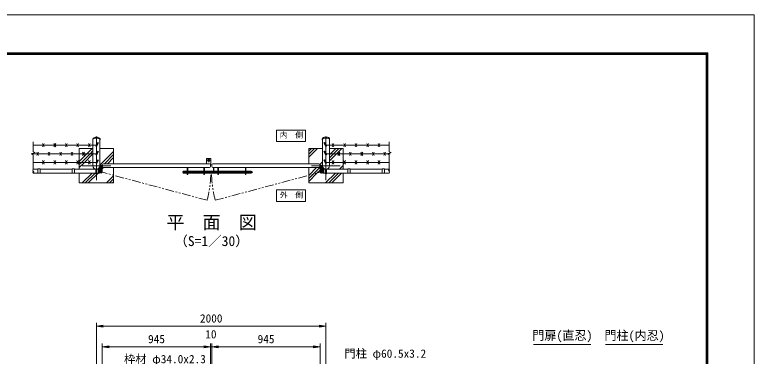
# Model space of a CAD drawing. Units: millimetres, scale not verified. Extents: x -6300 to 6300, y -4455 to 4455.
# Drawn here: x -143 to 6300, y 1481 to 4455 of the extents above; entities that cross this region are included whole.
import ezdxf
from ezdxf.enums import TextEntityAlignment as Align

# ---------------------------------------------------------------- set-up
doc = ezdxf.new("R2010")
doc.units = ezdxf.units.MM
doc.header["$LTSCALE"] = 30
doc.linetypes.add('USER1', pattern=[50.8, 31.75, -6.35, 6.35, -6.35])
doc.linetypes.add('USER2', pattern=[5, 2.5, -0.5, 0.5, -0.5, 0.5, -0.5])
for name, color, linetype, lineweight in [('0-0_D-STR1', 1, 'Continuous', 18), ('0-1_D-STR3', 3, 'Continuous', 13), ('0-2_D-BMK', 2, 'USER1', 13), ('0-3_D-STR4', 7, 'Continuous', 9), ('0-5_D-DCR-HCH', 7, 'Continuous', 9), ('0-6_D-STR-DIM', 7, 'Continuous', 9), ('0-7_0', 7, 'Continuous', 9), ('0-8_D-STR-TXT', 7, 'Continuous', 9), ('0-9_D-TTL-TXT', 7, 'Continuous', 18), ('0-A_D-TTL', 7, 'Continuous', 9)]:
    doc.layers.add(name, color=color, linetype=linetype, lineweight=lineweight)
doc.styles.add('ＭＳ ゴシック', font='')
doc.styles.get('ＭＳ ゴシック').set_extended_font_data('MS Gothic')

# ---------------------------------------------------------------- blocks, each defined once
blk = doc.blocks.new('_Open')
at = {"layer": '0-7_0'}
blk.add_line((-30, 5), (0, 0), dxfattribs=at)
blk.add_lwpolyline([(-30, -5), (0, 0), (-30, 0)], dxfattribs=at)

msp = doc.modelspace()

# ---------------------------------------------------------------- linework, layer by layer
at = {"layer": '0-0_D-STR1'}
for p, q in [((536.22, 3365.91), (536.22, 3373.88)), ((538.07, 3140.91), (538.07, 3371.23)), ((598.57, 3140.91), (598.57, 3371.23)), ((600.42, 3365.91), (600.42, 3373.88)), ((2536.22, 3365.91), (2536.22, 3373.88)), ((2538.07, 3140.91), (2538.07, 3371.23)), ((2598.57, 3140.91), (2598.57, 3371.23)), ((2600.42, 3365.91), (2600.42, 3373.88)), ((1546.57, 3157.91), (635.57, 3157.91)), ((1590.07, 3157.91), (2501.07, 3157.91)), ((18.32, 3110.66), (58.32, 3110.66)), ((78.32, 3110.66), (358.32, 3110.66)), ((378.32, 3110.66), (564.32, 3110.66)), ((572.32, 3110.66), (585.32, 3110.66)), ((593.65, 3111.16), (585.32, 3111.16)), ((585.32, 3111.16), (585.32, 3076.16)), ((593.32, 3111.16), (593.32, 3076.16)), ((1546.57, 3123.91), (635.57, 3123.91)), ((1590.07, 3123.91), (2501.07, 3123.91)), ((2542.99, 3111.16), (2551.32, 3111.16)), ((2543.32, 3111.16), (2543.32, 3076.16)), ((2551.32, 3111.16), (2551.32, 3076.16)), ((2564.32, 3110.66), (2551.32, 3110.66)), ((2758.32, 3110.66), (2572.32, 3110.66)), ((3058.32, 3110.66), (2778.32, 3110.66)), ((3118.32, 3110.66), (3078.32, 3110.66)), ((18.32, 3076.66), (58.32, 3076.66)), ((78.32, 3076.66), (358.32, 3076.66)), ((378.32, 3076.66), (564.32, 3076.66)), ((572.32, 3076.66), (585.32, 3076.66)), ((593.65, 3076.16), (585.32, 3076.16)), ((2542.99, 3076.16), (2551.32, 3076.16)), ((2564.32, 3076.66), (2551.32, 3076.66)), ((2758.32, 3076.66), (2572.32, 3076.66)), ((3058.32, 3076.66), (2778.32, 3076.66)), ((3118.32, 3076.66), (3078.32, 3076.66))]:
    msp.add_line(p, q, dxfattribs=at)
for centre, radius, start, end in [((635.57, 3140.91), 17, 90, 270), ((1546.57, 3140.91), 17, 270, 90), ((1590.07, 3140.91), 17, 90, 270), ((2501.07, 3140.91), 17, 270, 90), ((568.32, 3140.91), 30.25, 180, 0), ((593.65, 3110.16), 1, 32.29827, 90), ((563.1, 3093.66), 35.72, 331.52136, 28.47864), ((2573.54, 3093.66), 35.72, 151.52136, 208.47864), ((2568.32, 3140.91), 30.25, 180, 0), ((2542.99, 3110.16), 1, 90, 147.70173), ((593.65, 3077.16), 1, 270, 327.70173), ((2542.99, 3077.16), 1, 212.29827, 270)]:
    msp.add_arc(centre, radius, start, end, dxfattribs=at)
for centre, major_axis, start_param, end_param in [((568.32, 3365.91), (32.1, 0), 5.9420265, 9.7659367), ((568.32, 3373.88), (32.1, 0), 6.2831853, 9.424778), ((2568.32, 3365.91), (-32.1, 0), 2.8004339, 6.6243441), ((2568.32, 3373.88), (-32.1, 0), 3.1415927, 6.2831853)]:
    msp.add_ellipse(centre, major_axis=major_axis, ratio=0.494803, start_param=start_param, end_param=end_param, dxfattribs=at)
at = {"layer": '0-1_D-STR3'}
for p, q in [((18.32, 3319.91), (568.32, 3319.91)), ((113.32, 3334.91), (98.32, 3304.91)), ((113.32, 3304.91), (98.32, 3334.91)), ((213.32, 3334.91), (198.32, 3304.91)), ((213.32, 3304.91), (198.32, 3334.91)), ((313.32, 3334.91), (298.32, 3304.91)), ((313.32, 3304.91), (298.32, 3334.91)), ((413.32, 3334.91), (398.32, 3304.91)), ((413.32, 3304.91), (398.32, 3334.91)), ((513.32, 3334.91), (498.32, 3304.91)), ((513.32, 3304.91), (498.32, 3334.91)), ((579.87, 3342.91), (564.86, 3316.91)), ((586.8, 3338.91), (571.78, 3312.91)), ((586.8, 3338.91), (579.87, 3342.91)), ((2549.85, 3338.91), (2556.77, 3342.91)), ((2549.85, 3338.91), (2564.86, 3312.91)), ((2556.77, 3342.91), (2571.78, 3316.91)), ((3118.32, 3319.91), (2568.32, 3319.91)), ((2623.32, 3334.91), (2638.32, 3304.91)), ((2623.32, 3304.91), (2638.32, 3334.91)), ((2723.32, 3334.91), (2738.32, 3304.91)), ((2723.32, 3304.91), (2738.32, 3334.91)), ((2823.32, 3334.91), (2838.32, 3304.91)), ((2823.32, 3304.91), (2838.32, 3334.91)), ((2923.32, 3334.91), (2938.32, 3304.91)), ((2923.32, 3304.91), (2938.32, 3334.91)), ((3023.32, 3334.91), (3038.32, 3304.91)), ((3023.32, 3304.91), (3038.32, 3334.91)), ((8.5, 3244.91), (568.32, 3244.91)), ((63.32, 3259.91), (48.32, 3229.91)), ((63.32, 3229.91), (48.32, 3259.91)), ((163.32, 3259.91), (148.32, 3229.91)), ((163.32, 3229.91), (148.32, 3259.91)), ((263.32, 3259.91), (248.32, 3229.91)), ((263.32, 3229.91), (248.32, 3259.91)), ((363.32, 3259.91), (348.32, 3229.91)), ((363.32, 3229.91), (348.32, 3259.91)), ((463.32, 3259.91), (448.32, 3229.91)), ((463.32, 3229.91), (448.32, 3259.91)), ((579.87, 3267.91), (564.86, 3241.91)), ((586.8, 3263.91), (571.78, 3237.91)), ((586.8, 3263.91), (579.87, 3267.91)), ((2549.85, 3263.91), (2556.77, 3267.91)), ((2549.85, 3263.91), (2564.86, 3237.91)), ((2556.77, 3267.91), (2571.78, 3241.91)), ((3128.15, 3244.91), (2568.32, 3244.91)), ((2673.32, 3259.91), (2688.32, 3229.91)), ((2673.32, 3229.91), (2688.32, 3259.91)), ((2773.32, 3259.91), (2788.32, 3229.91)), ((2773.32, 3229.91), (2788.32, 3259.91)), ((2873.32, 3259.91), (2888.32, 3229.91)), ((2873.32, 3229.91), (2888.32, 3259.91)), ((2973.32, 3259.91), (2988.32, 3229.91)), ((2973.32, 3229.91), (2988.32, 3259.91)), ((3073.32, 3259.91), (3088.32, 3229.91)), ((3073.32, 3229.91), (3088.32, 3259.91)), ((18.32, 3169.91), (568.32, 3169.91)), ((113.32, 3184.91), (98.32, 3154.91)), ((113.32, 3154.91), (98.32, 3184.91)), ((213.32, 3184.91), (198.32, 3154.91)), ((213.32, 3154.91), (198.32, 3184.91)), ((313.32, 3184.91), (298.32, 3154.91)), ((313.32, 3154.91), (298.32, 3184.91)), ((413.32, 3184.91), (398.32, 3154.91)), ((413.32, 3154.91), (398.32, 3184.91)), ((513.32, 3184.91), (498.32, 3154.91)), ((513.32, 3154.91), (498.32, 3184.91)), ((579.87, 3192.91), (564.86, 3166.91)), ((586.8, 3188.91), (571.78, 3162.91)), ((586.8, 3188.91), (579.87, 3192.91)), ((1530.57, 3202.66), (1527.57, 3199.66)), ((1527.57, 3199.66), (1527.57, 3157.91)), ((1530.57, 3202.66), (1562.57, 3202.66)), ((1562.57, 3202.66), (1565.57, 3199.66)), ((1565.57, 3199.66), (1565.57, 3149.66)), ((2549.85, 3188.91), (2556.77, 3192.91)), ((2549.85, 3188.91), (2564.86, 3162.91)), ((2556.77, 3192.91), (2571.78, 3166.91)), ((3118.32, 3169.91), (2568.32, 3169.91)), ((2623.32, 3184.91), (2638.32, 3154.91)), ((2623.32, 3154.91), (2638.32, 3184.91)), ((2723.32, 3184.91), (2738.32, 3154.91)), ((2723.32, 3154.91), (2738.32, 3184.91)), ((2823.32, 3184.91), (2838.32, 3154.91)), ((2823.32, 3154.91), (2838.32, 3184.91)), ((2923.32, 3184.91), (2938.32, 3154.91)), ((2923.32, 3154.91), (2938.32, 3184.91)), ((3023.32, 3184.91), (3038.32, 3154.91)), ((3023.32, 3154.91), (3038.32, 3184.91)), ((58.32, 3112.66), (58.32, 3074.66)), ((58.32, 3112.66), (78.32, 3112.66)), ((78.32, 3112.66), (78.32, 3074.66)), ((358.32, 3112.66), (358.32, 3074.66)), ((358.32, 3112.66), (378.32, 3112.66)), ((378.32, 3112.66), (378.32, 3074.66)), ((564.32, 3072.66), (564.32, 3110.93)), ((572.32, 3072.66), (572.32, 3110.93)), ((603.07, 3145.91), (598.57, 3145.91)), ((598.57, 3145.91), (598.57, 3086.91)), ((603.07, 3145.91), (603.07, 3095.27)), ((614.07, 3095.27), (614.07, 3145.91)), ((614.07, 3145.91), (618.57, 3145.91)), ((618.57, 3086.91), (618.57, 3145.91)), ((1360.07, 3064.66), (1360.07, 3123.91)), ((1364.57, 3064.66), (1364.57, 3123.91)), ((1505.07, 3064.66), (1505.07, 3123.91)), ((1509.57, 3064.66), (1509.57, 3123.91)), ((1565.57, 3149.66), (1561.15, 3149.66)), ((1588.32, 3123.91), (1592.82, 3123.91)), ((1588.32, 3091.66), (1588.32, 3123.91)), ((1592.82, 3091.66), (1592.82, 3123.91)), ((1627.07, 3064.66), (1627.07, 3123.91)), ((1631.57, 3064.66), (1631.57, 3123.91)), ((1867.07, 3064.66), (1867.07, 3123.91)), ((1871.57, 3064.66), (1871.57, 3123.91)), ((2518.07, 3086.91), (2518.07, 3145.91)), ((2522.57, 3145.91), (2518.07, 3145.91)), ((2522.57, 3095.27), (2522.57, 3145.91)), ((2533.57, 3145.91), (2533.57, 3095.27)), ((2533.57, 3145.91), (2538.07, 3145.91)), ((2538.07, 3145.91), (2538.07, 3086.91)), ((2564.32, 3072.66), (2564.32, 3110.93)), ((2572.32, 3072.66), (2572.32, 3110.93)), ((2758.32, 3112.66), (2758.32, 3074.66)), ((2778.32, 3112.66), (2758.32, 3112.66)), ((2778.32, 3112.66), (2778.32, 3074.66)), ((3058.32, 3112.66), (3058.32, 3074.66)), ((3078.32, 3112.66), (3058.32, 3112.66)), ((3078.32, 3112.66), (3078.32, 3074.66)), ((58.32, 3074.66), (78.32, 3074.66)), ((358.32, 3074.66), (378.32, 3074.66)), ((1323.57, 3089.66), (1325.57, 3091.66)), ((1323.57, 3089.66), (1323.57, 3077.66)), ((1323.57, 3077.66), (1325.57, 3075.66)), ((1325.57, 3091.66), (1360.07, 3091.66)), ((1325.57, 3091.66), (1325.57, 3075.66)), ((1325.57, 3075.66), (1360.07, 3075.66)), ((1360.07, 3064.66), (1364.57, 3064.66)), ((1364.57, 3091.66), (1505.07, 3091.66)), ((1364.57, 3075.66), (1505.07, 3075.66)), ((1505.07, 3064.66), (1509.57, 3064.66)), ((1509.57, 3091.66), (1627.07, 3091.66)), ((1509.57, 3075.66), (1627.07, 3075.66)), ((1627.07, 3064.66), (1631.57, 3064.66)), ((1631.57, 3091.66), (1867.07, 3091.66)), ((1631.57, 3075.66), (1867.07, 3075.66)), ((1867.07, 3064.66), (1871.57, 3064.66)), ((1871.57, 3091.66), (1915.57, 3091.66)), ((1871.57, 3075.66), (1915.57, 3075.66)), ((2778.32, 3074.66), (2758.32, 3074.66)), ((3078.32, 3074.66), (3058.32, 3074.66))]:
    msp.add_line(p, q, dxfattribs=at)
for centre, radius in [((1546.57, 3187.66), 10), ((1546.57, 3187.66), 6.5), ((608.57, 3086.91), 10), ((2528.07, 3086.91), 10), ((608.57, 3086.91), 5.5), ((2528.07, 3086.91), 5.5)]:
    msp.add_circle(centre, radius, dxfattribs=at)
for centre, radius, start, end in [((568.32, 3314.91), 4, 150, 330), ((2568.32, 3314.91), 4, 210, 30), ((568.32, 3239.91), 4, 150, 330), ((2568.32, 3239.91), 4, 210, 30), ((568.32, 3164.91), 4, 150, 330), ((2568.32, 3164.91), 4, 210, 30), ((568.32, 3072.66), 4, 180, 0), ((1915.57, 3083.66), 8, 270, 90), ((2568.32, 3072.66), 4, 180, 0)]:
    msp.add_arc(centre, radius, start, end, dxfattribs=at)
at = {"layer": '0-2_D-BMK'}
for p, q in [((568.32, 3015.91), (568.32, 3395.91)), ((2568.32, 3015.91), (2568.32, 3395.91)), ((1530.57, 3187.66), (1562.57, 3187.66)), ((1546.57, 3171.66), (1546.57, 3203.66)), ((443.32, 3140.91), (693.32, 3140.91)), ((2443.32, 3140.91), (2693.32, 3140.91)), ((2528.07, 3071.38), (2528.07, 3102.45)), ((1319.23, 3083.66), (1932.18, 3083.66)), ((2512.54, 3086.91), (2543.6, 3086.91))]:
    msp.add_line(p, q, dxfattribs=at)
at = {"layer": '0-2_D-BMK', "linetype": 'USER2'}
for p, q in [((1532.59, 2839.69), (608.57, 3086.91)), ((1604.05, 2839.69), (2528.07, 3086.91))]:
    msp.add_line(p, q, dxfattribs=at)
for centre, start, end in [((608.57, 3086.91), 345.02102, 358.66711), ((2528.07, 3086.91), 181.33289, 194.97898)]:
    msp.add_arc(centre, 956.52, start, end, dxfattribs=at)
at = {"layer": '0-3_D-STR4'}
for p, q in [((418.32, 3290.91), (418.32, 3110.66)), ((538.07, 3290.91), (418.32, 3290.91)), ((2418.32, 3290.91), (2418.32, 3157.91)), ((2538.07, 3290.91), (2418.32, 3290.91))]:
    msp.add_line(p, q, dxfattribs=at)
for points in [[(718.32, 3157.91), (718.32, 3290.91), (598.57, 3290.91)], [(2718.32, 3110.66), (2718.32, 3290.91), (2598.57, 3290.91)], [(418.32, 3076.66), (418.32, 2990.91), (718.32, 2990.91), (718.32, 3123.91)], [(2418.32, 3123.91), (2418.32, 2990.91), (2718.32, 2990.91), (2718.32, 3076.66)]]:
    msp.add_lwpolyline(points, dxfattribs=at)
at = {"layer": '0-5_D-DCR-HCH'}
for p, q in [((2418.32, 3214.79), (2494.44, 3290.91)), ((2418.32, 3241.31), (2467.93, 3290.91)), ((2418.32, 3267.83), (2441.41, 3290.91)), ((599.35, 3145.91), (718.32, 3264.88)), ((637.87, 3157.91), (718.32, 3238.36)), ((664.39, 3157.91), (718.32, 3211.85)), ((2514.25, 3151.62), (2538.07, 3175.44)), ((564.1, 3110.66), (564.32, 3110.88)), ((618.57, 3138.61), (618.76, 3138.8)), ((618.57, 3112.1), (631.06, 3124.59)), ((2522.57, 3106.91), (2533.57, 3117.91)), ((2535.06, 3145.91), (2538.07, 3148.93)), ((2685.42, 3110.66), (2718.32, 3143.56)), ((2711.94, 3110.66), (2718.32, 3117.04)), ((444.35, 2990.91), (530.1, 3076.66)), ((470.87, 2990.91), (556.62, 3076.66)), ((497.39, 2990.91), (583.14, 3076.66)), ((656.49, 2990.91), (718.32, 3052.75)), ((2565.67, 2990.91), (2651.42, 3076.66)), ((2592.19, 2990.91), (2677.94, 3076.66)), ((2618.71, 2990.91), (2704.46, 3076.66)), ((683, 2990.91), (718.32, 3026.23)), ((709.52, 2990.91), (718.32, 2999.72))]:
    msp.add_line(p, q, dxfattribs=at)
for points in [[(418.32, 3177.01), (486.22, 3244.91), (532.22, 3290.91)], [(2598.57, 3182.91), (2660.57, 3244.91), (2706.57, 3290.91)], [(2598.57, 3209.43), (2634.06, 3244.91), (2680.06, 3290.91)], [(2598.57, 3235.94), (2607.54, 3244.91), (2653.54, 3290.91)], [(418.32, 3150.5), (437.74, 3169.91), (512.74, 3244.91), (538.07, 3270.25)], [(418.32, 3123.98), (464.25, 3169.91), (538.07, 3243.73)], [(591.12, 3111.16), (598.57, 3118.61), (603.07, 3123.11), (614.07, 3134.11)], [(598.74, 3092.27), (603.07, 3096.6), (614.07, 3107.6)], [(2418.32, 3029.18), (2457.06, 3067.92), (2518.07, 3128.93)], [(2418.32, 3055.69), (2420.86, 3058.23), (2486.54, 3123.91)], [(2418.32, 3002.66), (2493.26, 3077.6), (2518.07, 3102.41)], [(2522.57, 3133.43), (2530.06, 3140.91), (2533.57, 3144.43)]]:
    msp.add_lwpolyline(points, dxfattribs=at)
at = {"layer": '0-6_D-STR-DIM'}
for p, q in [((18.32, 3261.99), (18.32, 3349.16)), ((3118.32, 3261.99), (3118.32, 3349.16)), ((35.94, 3255.58), (0.7, 3242.75)), ((0.7, 3242.75), (18.32, 3236.34)), ((18.32, 3261.99), (35.94, 3255.58)), ((18.32, 3110.66), (18.32, 3236.34)), ((3135.94, 3255.58), (3100.7, 3242.75)), ((3100.7, 3242.75), (3118.32, 3236.34)), ((3118.32, 3261.99), (3135.94, 3255.58)), ((3118.32, 3110.66), (3118.32, 3236.34)), ((568.32, 1282.95), (568.32, 1772.95)), ((628.32, 1742.95), (2508.32, 1742.95)), ((2568.32, 1282.95), (2568.32, 1772.95)), ((618.57, 1242.95), (618.57, 1592.95)), ((1503.57, 1562.95), (678.57, 1562.95)), ((1503.57, 1562.95), (1443.57, 1562.95)), ((1563.57, 1242.95), (1563.57, 1592.95)), ((1563.57, 1242.95), (1563.57, 1592.95)), ((1573.07, 1562.95), (1563.57, 1562.95)), ((1573.07, 1242.95), (1573.07, 1592.95)), ((1573.07, 1242.95), (1573.07, 1592.95)), ((1633.07, 1562.95), (2458.07, 1562.95)), ((1633.07, 1562.95), (1693.07, 1562.95)), ((2518.07, 1242.95), (2518.07, 1592.95))]:
    msp.add_line(p, q, dxfattribs=at)
for centre, start, end in [((26.87, 3102.16), 135.18146, 224.81854), ((26.87, 3085.16), 135.18146, 224.81854), ((9.77, 3085.16), 315.18146, 44.81854), ((3126.87, 3102.16), 135.18146, 224.81854), ((3109.77, 3102.16), 315.18146, 44.81854), ((3109.77, 3085.16), 315.18146, 44.81854)]:
    msp.add_arc(centre, 12.06, start, end, dxfattribs=at)
at = {"layer": '0-8_D-STR-TXT'}
for points in [[(2388.86, 3451.58), (2388.86, 3351.58), (2138.86, 3351.58), (2138.86, 3451.58)], [(2388.86, 2830.24), (2388.86, 2930.24), (2138.86, 2930.24), (2138.86, 2830.24)]]:
    msp.add_lwpolyline(points, close=True, dxfattribs=at)
at = {"layer": '0-9_D-TTL-TXT', "lineweight": 9}
for p, q in [((4376.27, 1583.48), (4876.27, 1583.48)), ((5004.94, 1583.48), (5504.94, 1583.48))]:
    msp.add_line(p, q, dxfattribs=at)
at = {"layer": '0-A_D-TTL', "color": 2, "lineweight": 18}
msp.add_lwpolyline([(-6300, 4455), (6300, 4455), (6300, -4455), (-6300, -4455)], close=True, dxfattribs=at)
at = {"layer": '0-A_D-TTL'}
for points in [[(-5895, 4125), (5895, 4125), (5895, -4125), (-5895, -4125)], [(-5891.25, 4121.25), (5891.25, 4121.25), (5891.25, -4121.25), (-5891.25, -4121.25)], [(-5887.5, 4117.5), (5887.5, 4117.5), (5887.5, -4117.5), (-5887.5, -4117.5)], [(-5883.75, 4113.75), (5883.75, 4113.75), (5883.75, -4113.75), (-5883.75, -4113.75)], [(-5880, 4110), (5880, 4110), (5880, -4110), (-5880, -4110)]]:
    msp.add_lwpolyline(points, close=True, dxfattribs=at)

# ---------------------------------------------------------------- block references
at = {"layer": '0-6_D-STR-DIM', "xscale": 2, "yscale": 2, "rotation": 180}
for p in [(568.32, 1742.95), (618.57, 1562.95), (1573.07, 1562.95), (1573.07, 1562.95)]:
    msp.add_blockref('_Open', p, dxfattribs=at)
at = {"layer": '0-6_D-STR-DIM', "xscale": 2, "yscale": 2}
for p in [(2568.32, 1742.95), (1563.57, 1562.95), (1563.57, 1562.95), (2518.07, 1562.95)]:
    msp.add_blockref('_Open', p, dxfattribs=at)

# ---------------------------------------------------------------- texts
at = {"layer": '0-6_D-STR-DIM', "style": 'ＭＳ ゴシック'}
for s, p in [('2000', (1470.45, 1753.07)), ('10', (1516.72, 1615.07)), ('945', (1018.36, 1573.07)), ('945', (1972.86, 1573.07))]:
    msp.add_text(s, height=72.14, dxfattribs=at).set_placement(p, align=Align.BOTTOM_LEFT)
at = {"layer": '0-8_D-STR-TXT', "style": 'ＭＳ ゴシック'}
for s, height, p in [('内\u3000側', 48.17, (2166.4, 3369.11)), ('外\u3000側', 48.17, (2166.4, 2847.77)), ('門柱 φ60.5x3.2', 72.14, (2728.46, 1446.47)), ('枠材 φ34.0x2.3', 72.14, (808.69, 1398.59))]:
    msp.add_text(s, height=height, dxfattribs=at).set_placement(p, align=Align.BOTTOM_LEFT)
at = {"layer": '0-9_D-TTL-TXT', "style": 'ＭＳ ゴシック'}
for s, height, p in [('平\u3000面\u3000図', 115.5, (1178.47, 2554.61)), ('（S=1／30）', 86.66, (1246.7, 2414.82)), ('門扉(直忍)', 76.98, (4366.37, 1600.28)), ('門柱(内忍)', 76.98, (4995.04, 1599.87))]:
    msp.add_text(s, height=height, dxfattribs=at).set_placement(p, align=Align.BOTTOM_LEFT)

doc.saveas('drawing.dxf')
